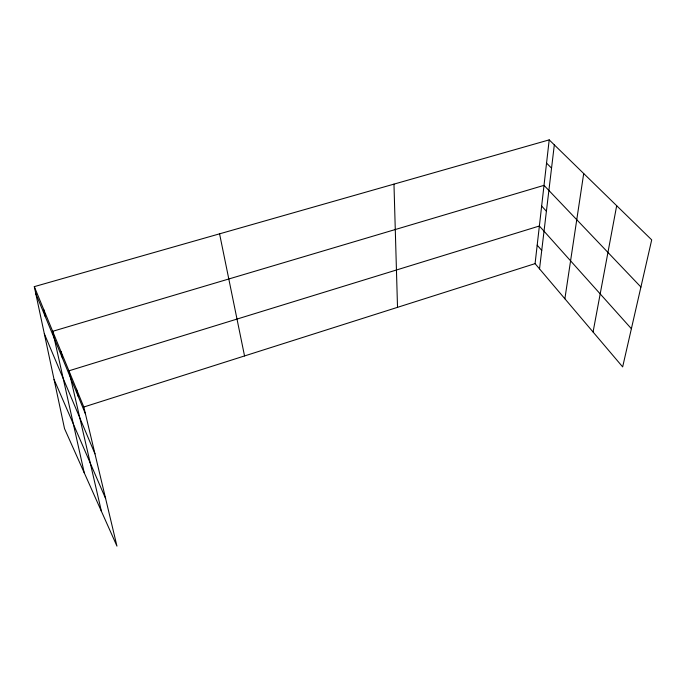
<?xml version="1.0" encoding="UTF-8"?>
<svg xmlns="http://www.w3.org/2000/svg" width="686" height="686" viewBox="0 0 686 686"><rect width="100%" height="100%" fill="white"/><g stroke="black" fill="none" stroke-linecap="round" stroke-linejoin="round"><path stroke-width="1.03" d="M549.203 139.875L651.7 239.868L622.656 366.899L535.08 263.63L549.203 139.875L34.3 286.645L64.527 428.63L116.954 546.125L83.812 407.012L34.3 286.645M539.53 268.869L554.322 144.875M564.878 298.77L583.7 173.532M593.064 331.998L616.68 205.706M83.812 407.012L535.08 263.63M546.553 163.096L551.544 168.156M640.913 287.031L544.015 185.349L52.676 331.312L84.249 472.825M541.648 206.074L546.408 211.228M631.386 328.723L539.376 226.003L68.917 370.817L101.425 511.327M537.189 245.176L541.734 250.39M54.048 379.435L105.635 498.611M44.333 333.756L94.968 453.84M35.783 293.599L85.467 413.958M76.523 389.296L78.161 396.268M60.977 351.506L62.563 358.486M43.707 309.515L45.233 316.486M219.571 233.832L244.542 355.94M393.97 184.131L397.52 307.337"/></g></svg>
